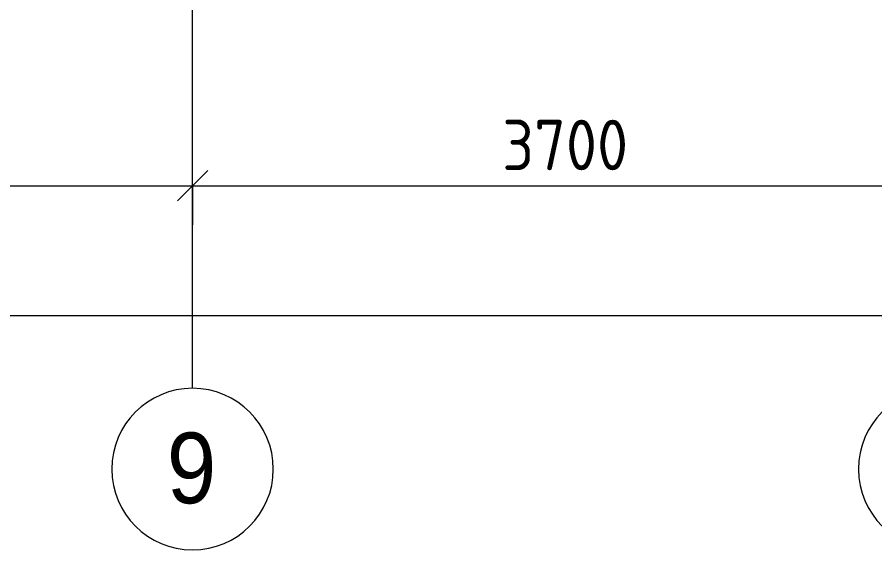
# Model space of a CAD drawing. Header units: millimetres. Extents: x -5426 to 189269, y -8553 to 29000.
# Drawn here: x 25041 to 29291, y -2960 to -322 of the extents above; entities that cross this region are included whole.
import ezdxf

# ---------------------------------------------------------------- set-up
doc = ezdxf.new("R2010")
doc.units = ezdxf.units.MM
for name, color, linetype, lineweight in [('A-ANNO-DIMS', 7, 'Continuous', 9), ('A-ANNO-DIMS-100', 7, 'Continuous', 9), ('Оси', 7, 'Continuous', 9), ('Оси-1', 7, 'Continuous', 20)]:
    doc.layers.add(name, color=color, linetype=linetype, lineweight=lineweight)
doc.styles.add('Arial', font='arial.ttf', dxfattribs={"width": 0.9, "height": 350})
doc.styles.add('ISOCPEUR', font='isocpeur.ttf', dxfattribs={"width": 0.9, "height": 250})
doc.dimstyles.new('ISO-2_5_0_9К_БОЛЬШОЙ', dxfattribs={"dimscale": 304.8, "dimtxt": 248.995294, "dimasz": 0.492126, "dimexe": 0.393701, "dimexo": 0.984252, "dimgap": 0, "dimtad": 1, "dimdec": 0, "dimrnd": 10, "dimzin": 0, "dimdsep": 46, "dimtxsty": 'ISOCPEUR', "dimblk1": 'OBLIQUE', "dimblk2": 'OBLIQUE', "dimsah": 1, "dimcen": 0.09, "dimdle": 0.393701, "dimazin": 0, "dimtfac": 1, "dimtdec": 4, "dimtix": 1, "dimtmove": 2, "dimatfit": 3, "dimfxl": 1, "dimtvp": 1, "dimtolj": 1, "dimtzin": 0, "dimarcsym": 2})
doc.dimstyles.new('ISO-2_5_0_9К_БОЛЬШОЙ_1', dxfattribs={"dimscale": 304.8, "dimtxt": 248.995294, "dimasz": 0.492126, "dimexe": 0.393701, "dimexo": 0.984252, "dimgap": 0, "dimtad": 1, "dimdec": 0, "dimrnd": 10, "dimzin": 0, "dimdsep": 46, "dimtxsty": 'ISOCPEUR', "dimblk1": 'OBLIQUE', "dimblk2": 'OBLIQUE', "dimsah": 1, "dimcen": 0.09, "dimdle": 0.393701, "dimazin": 0, "dimtfac": 1, "dimtdec": 4, "dimtix": 1, "dimtmove": 0, "dimatfit": 3, "dimfxl": 1, "dimtvp": 1, "dimtolj": 1, "dimtzin": 0, "dimarcsym": 2})

# ---------------------------------------------------------------- blocks, each defined once
blk = doc.blocks.new('Ось сетки - D8-29747960-План отделки стен 3 этажа в осях 1-12')
at = {"layer": 'Оси-1'}
for start, end in [(360, 180), (180, 360)]:
    blk.add_arc((0, 0), 4, start, end, dxfattribs=at)
blk = doc.blocks.new('DIMBLOCK9-План отделки стен 3 этажа в осях 1-12')
at = {"layer": 'A-ANNO-DIMS-100'}
for p, q in [((22210, -1350.4), (22210, -1036.5)), ((25910, -1350.4), (25910, -1036.5)), ((22210, -1156.5), (25910, -1156.5)), ((22210, -1156.5), (22210, -1350.4)), ((25910, -1156.5), (25910, -1350.4))]:
    blk.add_line(p, q, dxfattribs=at)
at = {"layer": 'A-ANNO-DIMS-100', "lineweight": 20}
for p, q in [((22210, -1156.5), (22285, -1081.5)), ((25910, -1156.5), (25985, -1081.5)), ((22210, -1156.5), (22135, -1231.5)), ((25910, -1156.5), (25835, -1231.5))]:
    blk.add_line(p, q, dxfattribs=at)
at = {"layer": 'A-ANNO-DIMS-100', "color": 0, "insert": (23744, -829.9), "char_height": 250, "width": 758.478, "attachment_point": 1, "line_spacing_factor": 1.149209, "style": 'ISOCPEUR'}
blk.add_mtext('3700', dxfattribs=at)
blk = doc.blocks.new('_Oblique')
at = {"color": 0, "linetype": 'ByBlock', "lineweight": -2}
blk.add_line((-0.5, -0.5), (0.5, 0.5), dxfattribs=at)
blk = doc.blocks.new('DIMBLOCK10-План отделки стен 3 этажа в осях 1-12')
at = {"layer": 'A-ANNO-DIMS-100'}
for p, q in [((25910, -1350.4), (25910, -1036.5)), ((29610, -1350.4), (29610, -1036.5)), ((25910, -1156.5), (29610, -1156.5)), ((25910, -1156.5), (25910, -1350.4)), ((29610, -1156.5), (29610, -1350.4))]:
    blk.add_line(p, q, dxfattribs=at)
at = {"layer": 'A-ANNO-DIMS-100', "lineweight": 20}
for p, q in [((25910, -1156.5), (25985, -1081.5)), ((29610, -1156.5), (29685, -1081.5)), ((25910, -1156.5), (25835, -1231.5)), ((29610, -1156.5), (29535, -1231.5))]:
    blk.add_line(p, q, dxfattribs=at)
at = {"layer": 'A-ANNO-DIMS-100', "color": 0, "insert": (27444, -829.9), "char_height": 250, "width": 758.478, "attachment_point": 1, "line_spacing_factor": 1.149209, "style": 'ISOCPEUR'}
blk.add_mtext('3700', dxfattribs=at)
blk = doc.blocks.new('DIMBLOCK25-План отделки стен 3 этажа в осях 1-12')
at = {"layer": 'A-ANNO-DIMS-100'}
for p, q in [((110, -1994.1), (110, -1680.1)), ((38310, -1994.1), (38310, -1680.1)), ((-10, -1800.1), (38430, -1800.1)), ((110, -1800.1), (110, -1994.1)), ((38310, -1800.1), (38310, -1994.1))]:
    blk.add_line(p, q, dxfattribs=at)
at = {"layer": 'A-ANNO-DIMS-100', "lineweight": 20}
for p, q in [((110, -1800.1), (185, -1725.1)), ((38310, -1800.1), (38385, -1725.1)), ((110, -1800.1), (35, -1875.1)), ((38310, -1800.1), (38235, -1875.1))]:
    blk.add_line(p, q, dxfattribs=at)
at = {"layer": 'A-ANNO-DIMS-100', "color": 0, "insert": (19932.7, -1473.5), "char_height": 250, "width": 948.097, "attachment_point": 1, "line_spacing_factor": 1.149209, "style": 'ISOCPEUR'}
blk.add_mtext('38200', dxfattribs=at)

msp = doc.modelspace()

# ---------------------------------------------------------------- linework, layer by layer
at = {"layer": 'Оси'}
msp.add_line((25910, -2160.2), (25910, 339.8), dxfattribs=at)

# ---------------------------------------------------------------- block references
at = {"layer": 'Оси-1', "xscale": 99.99999999999993, "yscale": 99.99999999999993, "zscale": 99.99999999999993}
for p in [(25910, -2560.2), (29610, -2560.2)]:
    msp.add_blockref('Ось сетки - D8-29747960-План отделки стен 3 этажа в осях 1-12', p, dxfattribs=at)

# ---------------------------------------------------------------- texts
at = {"layer": 'Оси', "insert": (25782.5, -2379.5), "char_height": 350, "width": 303.038, "attachment_point": 1, "style": 'Arial'}
msp.add_mtext('\\fArial|b0|i0|c204|p34|;\\W.9;9', dxfattribs=at)

# ---------------------------------------------------------------- dimensions: what is measured, and where the dimension line sits
at = {"layer": 'A-ANNO-DIMS'}
for base, p1, p2, picture, middle in [((25910, -1156.5), (22210, -1050.4), (25910, -1050.4), 'DIMBLOCK9-План отделки стен 3 этажа в осях 1-12', (24060, -1031.5)), ((29610, -1156.5), (25910, -1050.4), (29610, -1050.4), 'DIMBLOCK10-План отделки стен 3 этажа в осях 1-12', (27760, -1031.5))]:
    dim = msp.add_linear_dim(base=base, p1=p1, p2=p2, dimstyle='ISO-2_5_0_9К_БОЛЬШОЙ_1', override={"dimpost": '<>', "dimfxl": 3700}, dxfattribs=at)
    dim.commit()
    dim.dimension.update_dxf_attribs({"geometry": picture, "text_midpoint": middle})
dim = msp.add_linear_dim(base=(38310, -1800.1), p1=(110, -1694.1), p2=(38310, -1694.1), dimstyle='ISO-2_5_0_9К_БОЛЬШОЙ', override={"dimpost": '<>', "dimfxl": 38199.999966}, dxfattribs=at)
dim.commit()
dim.dimension.update_dxf_attribs({"geometry": 'DIMBLOCK25-План отделки стен 3 этажа в осях 1-12', "text_midpoint": (20406.7, -1640.2), "dimtype": 160})

doc.saveas('drawing.dxf')
